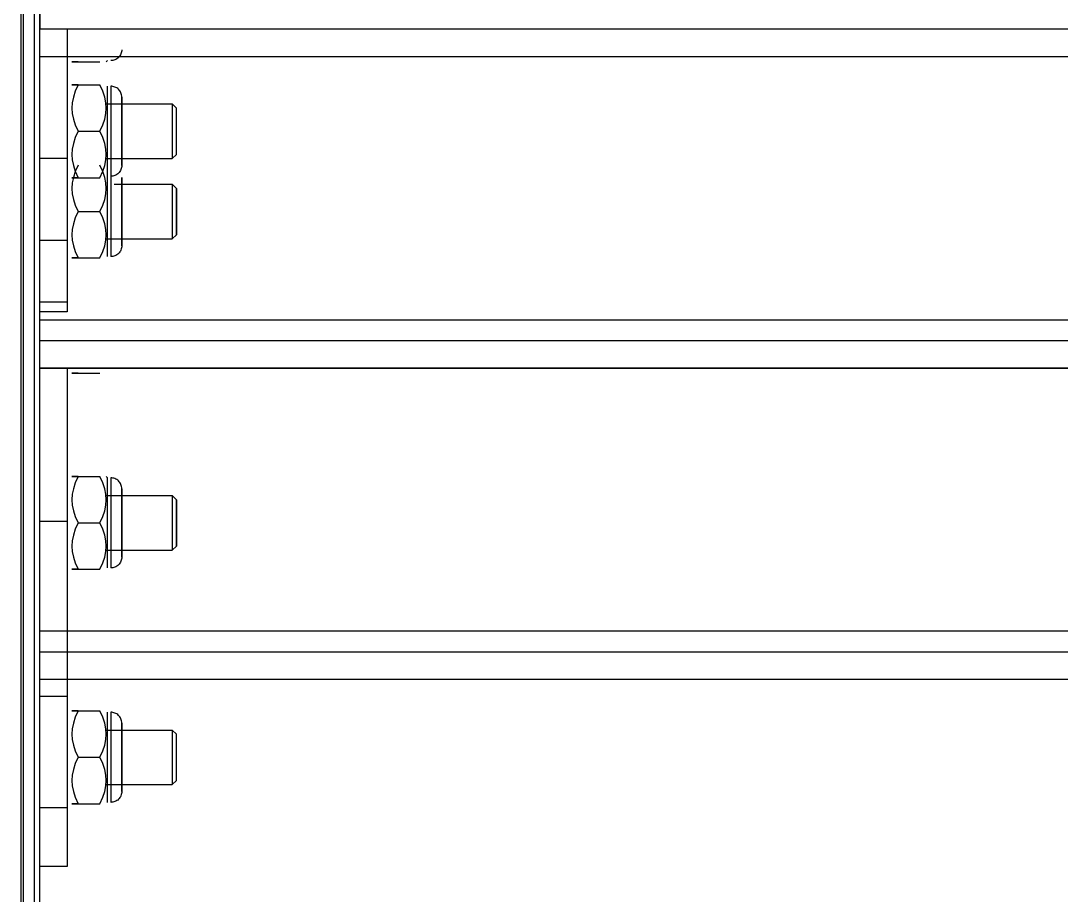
# Model space of a CAD drawing. Header units: millimetres. Extents: x 4625 to 14334, y 16216 to 31562.
# Drawn here: x 10955.2 to 11145.7, y 24752.1 to 24912.3 of the extents above; entities that cross this region are included whole.
import ezdxf

# ---------------------------------------------------------------- set-up
doc = ezdxf.new("R2010")
doc.units = ezdxf.units.MM
doc.header["$LTSCALE"] = 3
doc.layers.add('Default', color=7, linetype='Continuous')

msp = doc.modelspace()

# ---------------------------------------------------------------- linework, layer by layer
at = {"layer": 'Default'}
for p, q in [((10955.65, 22874.06), (10955.65, 24991.09)), ((10957.63, 22874.06), (10957.63, 24991.26)), ((10958.65, 22874.06), (10958.65, 24991.09)), ((10955.15, 24988.49), (10955.15, 22874.06)), ((10958.65, 24887.04), (10958.65, 24910.8)), ((10958.65, 24910.8), (10963.65, 24910.8)), ((13385.65, 24910.77), (10958.65, 24910.77)), ((10963.65, 24910.8), (10963.65, 24887.04)), ((13380.65, 24905.67), (10958.65, 24905.67)), ((13380.65, 24905.67), (10958.65, 24905.67)), ((10965.65, 24904.74), (10969.65, 24904.74)), ((10971, 24904.99), (10970.79, 24904.74)), ((10965.65, 24900.54), (10969.65, 24900.54)), ((10970.75, 24897.04), (10982.9, 24897.04)), ((10983.65, 24896.29), (10982.9, 24897.04)), ((10965.65, 24892.04), (10969.65, 24892.04)), ((10963.65, 24887.04), (10958.65, 24887.04)), ((10970.75, 24887.04), (10982.9, 24887.04)), ((10983.65, 24887.79), (10982.9, 24887.04)), ((10965.65, 24883.54), (10969.65, 24883.54)), ((10972.24, 24882.33), (10982.9, 24882.33)), ((10983.65, 24881.58), (10982.9, 24882.33)), ((10965.65, 24877.33), (10969.65, 24877.33)), ((10963.65, 24872.04), (10958.65, 24872.04)), ((10970.75, 24872.33), (10982.9, 24872.33)), ((10983.65, 24873.08), (10982.9, 24872.33)), ((10965.65, 24868.83), (10969.65, 24868.83)), ((10963.65, 24860.72), (10958.65, 24860.72)), ((10963.65, 24860.72), (10963.65, 24858.97)), ((10963.65, 24858.97), (10958.65, 24858.97)), ((10958.65, 24857.48), (13385.65, 24857.48)), ((10958.65, 24853.74), (13385.65, 24853.74)), ((10958.65, 24848.65), (13385.65, 24848.65)), ((13385.65, 24848.64), (10958.65, 24848.64)), ((10963.65, 24848.65), (10963.65, 24820.57)), ((10965.65, 24847.71), (10969.65, 24847.71)), ((10965.65, 24828.8), (10969.65, 24828.8)), ((10970.79, 24828.8), (10971, 24828.55)), ((10970.75, 24825.3), (10982.9, 24825.3)), ((10983.65, 24824.55), (10982.9, 24825.3)), ((10963.65, 24820.57), (10958.65, 24820.57)), ((10965.65, 24820.3), (10969.65, 24820.3)), ((10970.75, 24815.3), (10982.9, 24815.3)), ((10983.65, 24816.05), (10982.9, 24815.3)), ((10965.65, 24811.8), (10969.65, 24811.8)), ((13380.65, 24800.45), (10958.65, 24800.45)), ((10958.65, 24796.71), (13385.65, 24796.71)), ((13380.65, 24791.62), (10958.65, 24791.62)), ((13380.65, 24791.61), (10958.65, 24791.61)), ((10963.65, 24788.52), (10958.65, 24788.52)), ((10963.65, 24788.52), (10963.65, 24768.11)), ((10965.65, 24785.86), (10969.65, 24785.86)), ((10970.75, 24782.36), (10982.9, 24782.36)), ((10983.65, 24781.61), (10982.9, 24782.36)), ((10965.65, 24777.36), (10969.65, 24777.36)), ((10970.75, 24772.36), (10982.9, 24772.36)), ((10983.65, 24773.11), (10982.9, 24772.36)), ((10965.65, 24768.86), (10969.65, 24768.86)), ((10963.65, 24768.11), (10958.65, 24768.11)), ((10963.65, 24757.36), (10958.65, 24757.36))]:
    msp.add_line(p, q, dxfattribs=at)
for points in [[(10958.65, 24914.5, 0), (10958.65, 24910.77, 0)], [(10973.65, 24906.99, 0), (10973.64, 24906.79, 0), (10973.61, 24906.59, 0), (10973.56, 24906.39, 0), (10973.49, 24906.2, 0), (10973.4, 24906.02, 0), (10973.29, 24905.85, 0), (10973.17, 24905.69, 0), (10973.04, 24905.55, 0), (10972.89, 24905.42, 0), (10972.73, 24905.3, 0), (10972.56, 24905.21, 0), (10972.39, 24905.13, 0), (10972.21, 24905.07, 0), (10972.02, 24905.02, 0), (10971.84, 24905, 0), (10971.65, 24904.99, 0)], [(10965.65, 24900.54, 0), (10965.13, 24899.38, 0), (10964.78, 24898.3, 0), (10964.58, 24897.28, 0), (10964.52, 24896.29, 0), (10964.58, 24895.3, 0), (10964.78, 24894.29, 0), (10965.13, 24893.21, 0), (10965.65, 24892.04, 0)], [(10969.65, 24892.04, 0), (10970.17, 24893.21, 0), (10970.52, 24894.29, 0), (10970.72, 24895.3, 0), (10970.79, 24896.29, 0), (10970.72, 24897.28, 0), (10970.52, 24898.3, 0), (10970.17, 24899.38, 0), (10969.65, 24900.54, 0)], [(10971, 24883.79, 0), (10971, 24883.79, 0), (10971, 24883.79, 0), (10971, 24883.79, 0), (10971, 24883.79, 0), (10971, 24883.79, 0), (10971, 24883.79, 0), (10971, 24883.79, 0), (10971, 24883.79, 0), (10971, 24883.79, 0), (10971, 24883.79, 0), (10971, 24883.8, 0), (10971, 24883.81, 0), (10971, 24883.85, 0), (10971, 24884.03, 0), (10971, 24884.81, 0), (10971, 24900.29, 0)], [(10971.65, 24900.29, 0), (10971.65, 24900.29, 0), (10971.65, 24900.29, 0), (10971.65, 24900.29, 0), (10971.65, 24900.29, 0), (10971.65, 24900.29, 0), (10971.65, 24900.29, 0), (10971.65, 24900.29, 0), (10971.65, 24900.29, 0), (10971.65, 24900.29, 0), (10971.65, 24900.29, 0), (10971.65, 24900.29, 0), (10971.65, 24900.29, 0), (10971.65, 24900.28, 0), (10971.65, 24900.24, 0), (10971.65, 24900.05, 0), (10971.65, 24899.28, 0), (10971.65, 24892.04, 0)], [(10973.65, 24898.29, 0), (10973.64, 24898.5, 0), (10973.61, 24898.7, 0), (10973.56, 24898.89, 0), (10973.49, 24899.08, 0), (10973.4, 24899.26, 0), (10973.29, 24899.43, 0), (10973.17, 24899.59, 0), (10973.04, 24899.73, 0), (10972.89, 24899.86, 0), (10972.73, 24899.98, 0), (10972.56, 24900.07, 0), (10972.39, 24900.15, 0), (10972.21, 24900.21, 0), (10972.02, 24900.26, 0), (10971.84, 24900.29, 0), (10971.65, 24900.29, 0)], [(10973.65, 24898.29, 0), (10973.65, 24898.29, 0), (10973.65, 24898.29, 0), (10973.65, 24898.29, 0), (10973.65, 24898.29, 0), (10973.65, 24898.29, 0), (10973.65, 24898.29, 0), (10973.65, 24898.29, 0), (10973.65, 24898.29, 0), (10973.65, 24898.29, 0), (10973.65, 24898.29, 0), (10973.65, 24898.29, 0), (10973.65, 24898.29, 0), (10973.65, 24898.28, 0), (10973.65, 24898.25, 0), (10973.65, 24898.11, 0), (10973.65, 24897.52, 0), (10973.65, 24892.04, 0)], [(10973.65, 24892.04, 0), (10973.65, 24886.23, 0), (10973.65, 24885.82, 0), (10973.65, 24885.8, 0), (10973.65, 24885.79, 0), (10973.65, 24885.79, 0), (10973.65, 24885.79, 0), (10973.65, 24885.79, 0), (10973.65, 24885.79, 0), (10973.65, 24885.79, 0), (10973.65, 24885.79, 0), (10973.65, 24885.79, 0), (10973.65, 24885.79, 0), (10973.65, 24885.79, 0), (10973.65, 24885.79, 0), (10973.65, 24885.79, 0), (10973.65, 24885.79, 0), (10973.65, 24885.79, 0), (10973.65, 24885.8, 0), (10973.65, 24885.8, 0), (10973.65, 24885.82, 0), (10973.65, 24885.89, 0), (10973.65, 24886.22, 0), (10973.65, 24889.63, 0), (10973.65, 24898.29, 0)], [(10982.9, 24897.04, 0), (10982.9, 24897.04, 0), (10982.9, 24897.04, 0), (10982.9, 24897.04, 0), (10982.9, 24897.04, 0), (10982.9, 24897.04, 0), (10982.9, 24897.04, 0), (10982.9, 24897.04, 0), (10982.9, 24897.04, 0), (10982.9, 24897.04, 0), (10982.9, 24897.04, 0), (10982.9, 24897.04, 0), (10982.9, 24897.01, 0), (10982.9, 24896.9, 0), (10982.9, 24896.43, 0), (10982.9, 24887.04, 0)], [(10983.65, 24887.79, 0), (10983.65, 24887.79, 0), (10983.65, 24887.79, 0), (10983.65, 24887.79, 0), (10983.65, 24887.79, 0), (10983.65, 24887.79, 0), (10983.65, 24887.79, 0), (10983.65, 24887.79, 0), (10983.65, 24887.79, 0), (10983.65, 24887.79, 0), (10983.65, 24887.79, 0), (10983.65, 24887.8, 0), (10983.65, 24887.8, 0), (10983.65, 24887.82, 0), (10983.65, 24887.92, 0), (10983.65, 24888.32, 0), (10983.65, 24896.29, 0)], [(10965.65, 24892.04, 0), (10965.13, 24890.88, 0), (10964.78, 24889.8, 0), (10964.58, 24888.78, 0), (10964.52, 24887.79, 0), (10964.58, 24886.8, 0), (10964.78, 24885.79, 0), (10965.13, 24884.71, 0), (10965.65, 24883.54, 0)], [(10969.65, 24883.54, 0), (10970.17, 24884.71, 0), (10970.52, 24885.79, 0), (10970.72, 24886.8, 0), (10970.79, 24887.79, 0), (10970.72, 24888.78, 0), (10970.52, 24889.8, 0), (10970.17, 24890.88, 0), (10969.65, 24892.04, 0)], [(10971.65, 24892.04, 0), (10971.65, 24883.79, 0)], [(10958.65, 24872.04, 0), (10958.65, 24872.04, 0), (10958.65, 24872.04, 0), (10958.65, 24872.04, 0), (10958.65, 24872.04, 0), (10958.65, 24872.04, 0), (10958.65, 24872.04, 0), (10958.65, 24872.04, 0), (10958.65, 24872.04, 0), (10958.65, 24872.04, 0), (10958.65, 24872.05, 0), (10958.65, 24872.05, 0), (10958.65, 24872.07, 0), (10958.65, 24872.15, 0), (10958.65, 24872.48, 0), (10958.65, 24873.89, 0), (10958.65, 24887.04, 0)], [(10963.65, 24887.04, 0), (10963.65, 24872.04, 0)], [(10965.65, 24885.83, 0), (10965.13, 24884.66, 0), (10964.78, 24883.58, 0), (10964.58, 24882.57, 0), (10964.52, 24881.58, 0), (10964.58, 24880.59, 0), (10964.78, 24879.57, 0), (10965.13, 24878.49, 0), (10965.65, 24877.33, 0)], [(10969.65, 24877.33, 0), (10970.17, 24878.49, 0), (10970.52, 24879.57, 0), (10970.72, 24880.59, 0), (10970.79, 24881.58, 0), (10970.72, 24882.57, 0), (10970.52, 24883.58, 0), (10970.17, 24884.66, 0), (10969.65, 24885.83, 0)], [(10971, 24869.08, 0), (10971, 24869.08, 0), (10971, 24869.08, 0), (10971, 24869.08, 0), (10971, 24869.08, 0), (10971, 24869.08, 0), (10971, 24869.08, 0), (10971, 24869.08, 0), (10971, 24869.08, 0), (10971, 24869.08, 0), (10971, 24869.08, 0), (10971, 24869.08, 0), (10971, 24869.09, 0), (10971, 24869.13, 0), (10971, 24869.32, 0), (10971, 24870.09, 0), (10971, 24885.58, 0)], [(10973.65, 24885.79, 0), (10973.64, 24885.59, 0), (10973.61, 24885.39, 0), (10973.56, 24885.2, 0), (10973.49, 24885.01, 0), (10973.4, 24884.83, 0), (10973.29, 24884.65, 0), (10973.17, 24884.5, 0), (10973.04, 24884.35, 0), (10972.89, 24884.22, 0), (10972.73, 24884.11, 0), (10972.56, 24884.01, 0), (10972.39, 24883.94, 0), (10972.21, 24883.87, 0), (10972.02, 24883.83, 0), (10971.84, 24883.8, 0), (10971.65, 24883.79, 0)], [(10971.65, 24885.58, 0), (10971.65, 24885.58, 0), (10971.65, 24885.58, 0), (10971.65, 24885.58, 0), (10971.65, 24885.58, 0), (10971.65, 24885.58, 0), (10971.65, 24885.58, 0), (10971.65, 24885.58, 0), (10971.65, 24885.58, 0), (10971.65, 24885.58, 0), (10971.65, 24885.58, 0), (10971.65, 24885.58, 0), (10971.65, 24885.57, 0), (10971.65, 24885.56, 0), (10971.65, 24885.52, 0), (10971.65, 24885.34, 0), (10971.65, 24884.56, 0), (10971.65, 24877.33, 0)], [(10973.65, 24883.58, 0), (10973.65, 24883.58, 0), (10973.65, 24883.58, 0), (10973.65, 24883.58, 0), (10973.65, 24883.58, 0), (10973.65, 24883.58, 0), (10973.65, 24883.58, 0), (10973.65, 24883.58, 0), (10973.65, 24883.58, 0), (10973.65, 24883.58, 0), (10973.65, 24883.58, 0), (10973.65, 24883.58, 0), (10973.65, 24883.57, 0), (10973.65, 24883.57, 0), (10973.65, 24883.53, 0), (10973.65, 24883.39, 0), (10973.65, 24882.81, 0), (10973.65, 24877.33, 0)], [(10973.65, 24877.33, 0), (10973.65, 24871.51, 0), (10973.65, 24871.1, 0), (10973.65, 24871.08, 0), (10973.65, 24871.08, 0), (10973.65, 24871.08, 0), (10973.65, 24871.08, 0), (10973.65, 24871.08, 0), (10973.65, 24871.08, 0), (10973.65, 24871.08, 0), (10973.65, 24871.08, 0), (10973.65, 24871.08, 0), (10973.65, 24871.08, 0), (10973.65, 24871.08, 0), (10973.65, 24871.08, 0), (10973.65, 24871.08, 0), (10973.65, 24871.08, 0), (10973.65, 24871.08, 0), (10973.65, 24871.08, 0), (10973.65, 24871.08, 0), (10973.65, 24871.1, 0), (10973.65, 24871.18, 0), (10973.65, 24871.5, 0), (10973.65, 24874.91, 0), (10973.65, 24883.58, 0)], [(10982.9, 24882.33, 0), (10982.9, 24882.33, 0), (10982.9, 24882.33, 0), (10982.9, 24882.33, 0), (10982.9, 24882.33, 0), (10982.9, 24882.33, 0), (10982.9, 24882.33, 0), (10982.9, 24882.33, 0), (10982.9, 24882.33, 0), (10982.9, 24882.33, 0), (10982.9, 24882.33, 0), (10982.9, 24882.32, 0), (10982.9, 24882.32, 0), (10982.9, 24882.29, 0), (10982.9, 24882.18, 0), (10982.9, 24881.71, 0), (10982.9, 24872.33, 0)], [(10983.65, 24881.58, 0), (10983.65, 24881.58, 0), (10983.65, 24881.58, 0), (10983.65, 24881.58, 0), (10983.65, 24881.58, 0), (10983.65, 24881.58, 0), (10983.65, 24881.58, 0), (10983.65, 24881.58, 0), (10983.65, 24881.58, 0), (10983.65, 24881.58, 0), (10983.65, 24881.57, 0), (10983.65, 24881.57, 0), (10983.65, 24881.55, 0), (10983.65, 24881.45, 0), (10983.65, 24881.05, 0), (10983.65, 24873.08, 0)], [(10983.65, 24873.08, 0), (10983.65, 24873.08, 0), (10983.65, 24873.08, 0), (10983.65, 24873.08, 0), (10983.65, 24873.08, 0), (10983.65, 24873.08, 0), (10983.65, 24873.08, 0), (10983.65, 24873.08, 0), (10983.65, 24873.08, 0), (10983.65, 24873.08, 0), (10983.65, 24873.08, 0), (10983.65, 24873.08, 0), (10983.65, 24873.08, 0), (10983.65, 24873.11, 0), (10983.65, 24873.2, 0), (10983.65, 24873.6, 0), (10983.65, 24881.58, 0)], [(10965.65, 24877.33, 0), (10965.13, 24876.16, 0), (10964.78, 24875.08, 0), (10964.58, 24874.07, 0), (10964.52, 24873.08, 0), (10964.58, 24872.09, 0), (10964.78, 24871.07, 0), (10965.13, 24869.99, 0), (10965.65, 24868.83, 0)], [(10969.65, 24868.83, 0), (10970.17, 24869.99, 0), (10970.52, 24871.07, 0), (10970.72, 24872.09, 0), (10970.79, 24873.08, 0), (10970.72, 24874.07, 0), (10970.52, 24875.08, 0), (10970.17, 24876.16, 0), (10969.65, 24877.33, 0)], [(10971.65, 24877.33, 0), (10971.65, 24869.08, 0)], [(10963.65, 24876.73, 0), (10963.65, 24860.72, 0)], [(10973.65, 24871.08, 0), (10973.64, 24870.87, 0), (10973.61, 24870.67, 0), (10973.56, 24870.48, 0), (10973.49, 24870.29, 0), (10973.4, 24870.11, 0), (10973.29, 24869.94, 0), (10973.17, 24869.78, 0), (10973.04, 24869.64, 0), (10972.89, 24869.51, 0), (10972.73, 24869.39, 0), (10972.56, 24869.3, 0), (10972.39, 24869.22, 0), (10972.21, 24869.16, 0), (10972.02, 24869.11, 0), (10971.84, 24869.08, 0), (10971.65, 24869.08, 0)], [(10965.65, 24828.8, 0), (10965.13, 24827.63, 0), (10964.78, 24826.56, 0), (10964.58, 24825.54, 0), (10964.52, 24824.55, 0), (10964.58, 24823.56, 0), (10964.78, 24822.54, 0), (10965.13, 24821.47, 0), (10965.65, 24820.3, 0)], [(10969.65, 24820.3, 0), (10970.17, 24821.47, 0), (10970.52, 24822.54, 0), (10970.72, 24823.56, 0), (10970.79, 24824.55, 0), (10970.72, 24825.54, 0), (10970.52, 24826.56, 0), (10970.17, 24827.63, 0), (10969.65, 24828.8, 0)], [(10971, 24812.05, 0), (10971, 24812.05, 0), (10971, 24812.05, 0), (10971, 24812.05, 0), (10971, 24812.05, 0), (10971, 24812.05, 0), (10971, 24812.05, 0), (10971, 24812.05, 0), (10971, 24812.05, 0), (10971, 24812.05, 0), (10971, 24812.05, 0), (10971, 24812.05, 0), (10971, 24812.06, 0), (10971, 24812.11, 0), (10971, 24812.29, 0), (10971, 24813.07, 0), (10971, 24828.55, 0)], [(10971.65, 24828.55, 0), (10971.65, 24828.55, 0), (10971.65, 24828.55, 0), (10971.65, 24828.55, 0), (10971.65, 24828.55, 0), (10971.65, 24828.55, 0), (10971.65, 24828.55, 0), (10971.65, 24828.55, 0), (10971.65, 24828.55, 0), (10971.65, 24828.55, 0), (10971.65, 24828.55, 0), (10971.65, 24828.55, 0), (10971.65, 24828.55, 0), (10971.65, 24828.54, 0), (10971.65, 24828.49, 0), (10971.65, 24828.31, 0), (10971.65, 24827.53, 0), (10971.65, 24820.3, 0)], [(10973.65, 24826.55, 0), (10973.64, 24826.75, 0), (10973.61, 24826.95, 0), (10973.56, 24827.15, 0), (10973.49, 24827.33, 0), (10973.4, 24827.52, 0), (10973.29, 24827.69, 0), (10973.17, 24827.85, 0), (10973.04, 24827.99, 0), (10972.89, 24828.12, 0), (10972.73, 24828.23, 0), (10972.56, 24828.33, 0), (10972.39, 24828.41, 0), (10972.21, 24828.47, 0), (10972.02, 24828.52, 0), (10971.84, 24828.54, 0), (10971.65, 24828.55, 0)], [(10973.65, 24826.55, 0), (10973.65, 24826.55, 0), (10973.65, 24826.55, 0), (10973.65, 24826.55, 0), (10973.65, 24826.55, 0), (10973.65, 24826.55, 0), (10973.65, 24826.55, 0), (10973.65, 24826.55, 0), (10973.65, 24826.55, 0), (10973.65, 24826.55, 0), (10973.65, 24826.55, 0), (10973.65, 24826.55, 0), (10973.65, 24826.54, 0), (10973.65, 24826.51, 0), (10973.65, 24826.37, 0), (10973.65, 24825.78, 0), (10973.65, 24820.3, 0)], [(10973.65, 24820.3, 0), (10973.65, 24814.49, 0), (10973.65, 24814.08, 0), (10973.65, 24814.05, 0), (10973.65, 24814.05, 0), (10973.65, 24814.05, 0), (10973.65, 24814.05, 0), (10973.65, 24814.05, 0), (10973.65, 24814.05, 0), (10973.65, 24814.05, 0), (10973.65, 24814.05, 0), (10973.65, 24814.05, 0), (10973.65, 24814.05, 0), (10973.65, 24814.05, 0), (10973.65, 24814.05, 0), (10973.65, 24814.05, 0), (10973.65, 24814.05, 0), (10973.65, 24814.05, 0), (10973.65, 24814.05, 0), (10973.65, 24814.06, 0), (10973.65, 24814.07, 0), (10973.65, 24814.15, 0), (10973.65, 24814.47, 0), (10973.65, 24817.88, 0), (10973.65, 24826.55, 0)], [(10982.9, 24825.3, 0), (10982.9, 24825.3, 0), (10982.9, 24825.3, 0), (10982.9, 24825.3, 0), (10982.9, 24825.3, 0), (10982.9, 24825.3, 0), (10982.9, 24825.3, 0), (10982.9, 24825.3, 0), (10982.9, 24825.3, 0), (10982.9, 24825.3, 0), (10982.9, 24825.3, 0), (10982.9, 24825.3, 0), (10982.9, 24825.29, 0), (10982.9, 24825.26, 0), (10982.9, 24825.15, 0), (10982.9, 24824.68, 0), (10982.9, 24815.3, 0)], [(10983.65, 24824.55, 0), (10983.65, 24824.55, 0), (10983.65, 24824.55, 0), (10983.65, 24824.55, 0), (10983.65, 24824.55, 0), (10983.65, 24824.55, 0), (10983.65, 24824.55, 0), (10983.65, 24824.55, 0), (10983.65, 24824.55, 0), (10983.65, 24824.55, 0), (10983.65, 24824.55, 0), (10983.65, 24824.54, 0), (10983.65, 24824.52, 0), (10983.65, 24824.43, 0), (10983.65, 24824.03, 0), (10983.65, 24816.05, 0)], [(10983.65, 24816.05, 0), (10983.65, 24816.05, 0), (10983.65, 24816.05, 0), (10983.65, 24816.05, 0), (10983.65, 24816.05, 0), (10983.65, 24816.05, 0), (10983.65, 24816.05, 0), (10983.65, 24816.05, 0), (10983.65, 24816.05, 0), (10983.65, 24816.05, 0), (10983.65, 24816.05, 0), (10983.65, 24816.05, 0), (10983.65, 24816.06, 0), (10983.65, 24816.08, 0), (10983.65, 24816.17, 0), (10983.65, 24816.57, 0), (10983.65, 24824.55, 0)], [(10963.65, 24820.57, 0), (10963.65, 24788.52, 0)], [(10965.65, 24820.3, 0), (10965.13, 24819.13, 0), (10964.78, 24818.06, 0), (10964.58, 24817.04, 0), (10964.52, 24816.05, 0), (10964.58, 24815.06, 0), (10964.78, 24814.04, 0), (10965.13, 24812.97, 0), (10965.65, 24811.8, 0)], [(10969.65, 24811.8, 0), (10970.17, 24812.97, 0), (10970.52, 24814.04, 0), (10970.72, 24815.06, 0), (10970.79, 24816.05, 0), (10970.72, 24817.04, 0), (10970.52, 24818.06, 0), (10970.17, 24819.13, 0), (10969.65, 24820.3, 0)], [(10971.65, 24820.3, 0), (10971.65, 24812.05, 0)], [(10973.65, 24814.05, 0), (10973.64, 24813.85, 0), (10973.61, 24813.65, 0), (10973.56, 24813.45, 0), (10973.49, 24813.27, 0), (10973.4, 24813.08, 0), (10973.29, 24812.91, 0), (10973.17, 24812.75, 0), (10973.04, 24812.61, 0), (10972.89, 24812.48, 0), (10972.73, 24812.37, 0), (10972.56, 24812.27, 0), (10972.39, 24812.19, 0), (10972.21, 24812.13, 0), (10972.02, 24812.08, 0), (10971.84, 24812.06, 0), (10971.65, 24812.05, 0)], [(10965.65, 24785.86, 0), (10965.13, 24784.7, 0), (10964.78, 24783.62, 0), (10964.58, 24782.6, 0), (10964.52, 24781.61, 0), (10964.58, 24780.62, 0), (10964.78, 24779.61, 0), (10965.13, 24778.53, 0), (10965.65, 24777.36, 0)], [(10969.65, 24777.36, 0), (10970.17, 24778.53, 0), (10970.52, 24779.61, 0), (10970.72, 24780.62, 0), (10970.79, 24781.61, 0), (10970.72, 24782.6, 0), (10970.52, 24783.62, 0), (10970.17, 24784.7, 0), (10969.65, 24785.86, 0)], [(10971, 24769.11, 0), (10971, 24769.11, 0), (10971, 24769.11, 0), (10971, 24769.11, 0), (10971, 24769.11, 0), (10971, 24769.11, 0), (10971, 24769.11, 0), (10971, 24769.11, 0), (10971, 24769.11, 0), (10971, 24769.11, 0), (10971, 24769.11, 0), (10971, 24769.12, 0), (10971, 24769.13, 0), (10971, 24769.17, 0), (10971, 24769.35, 0), (10971, 24770.13, 0), (10971, 24785.61, 0)], [(10971.65, 24785.61, 0), (10971.65, 24785.61, 0), (10971.65, 24785.61, 0), (10971.65, 24785.61, 0), (10971.65, 24785.61, 0), (10971.65, 24785.61, 0), (10971.65, 24785.61, 0), (10971.65, 24785.61, 0), (10971.65, 24785.61, 0), (10971.65, 24785.61, 0), (10971.65, 24785.61, 0), (10971.65, 24785.61, 0), (10971.65, 24785.61, 0), (10971.65, 24785.6, 0), (10971.65, 24785.56, 0), (10971.65, 24785.37, 0), (10971.65, 24784.6, 0), (10971.65, 24777.36, 0)], [(10973.65, 24783.61, 0), (10973.64, 24783.82, 0), (10973.61, 24784.02, 0), (10973.56, 24784.21, 0), (10973.49, 24784.4, 0), (10973.4, 24784.58, 0), (10973.29, 24784.75, 0), (10973.17, 24784.91, 0), (10973.04, 24785.05, 0), (10972.89, 24785.18, 0), (10972.73, 24785.3, 0), (10972.56, 24785.39, 0), (10972.39, 24785.47, 0), (10972.21, 24785.53, 0), (10972.02, 24785.58, 0), (10971.84, 24785.61, 0), (10971.65, 24785.61, 0)], [(10973.65, 24783.61, 0), (10973.65, 24783.61, 0), (10973.65, 24783.61, 0), (10973.65, 24783.61, 0), (10973.65, 24783.61, 0), (10973.65, 24783.61, 0), (10973.65, 24783.61, 0), (10973.65, 24783.61, 0), (10973.65, 24783.61, 0), (10973.65, 24783.61, 0), (10973.65, 24783.61, 0), (10973.65, 24783.61, 0), (10973.65, 24783.61, 0), (10973.65, 24783.6, 0), (10973.65, 24783.57, 0), (10973.65, 24783.43, 0), (10973.65, 24782.84, 0), (10973.65, 24777.36, 0)], [(10973.65, 24777.36, 0), (10973.65, 24771.55, 0), (10973.65, 24771.14, 0), (10973.65, 24771.12, 0), (10973.65, 24771.11, 0), (10973.65, 24771.11, 0), (10973.65, 24771.11, 0), (10973.65, 24771.11, 0), (10973.65, 24771.11, 0), (10973.65, 24771.11, 0), (10973.65, 24771.11, 0), (10973.65, 24771.11, 0), (10973.65, 24771.11, 0), (10973.65, 24771.11, 0), (10973.65, 24771.11, 0), (10973.65, 24771.11, 0), (10973.65, 24771.11, 0), (10973.65, 24771.11, 0), (10973.65, 24771.12, 0), (10973.65, 24771.12, 0), (10973.65, 24771.14, 0), (10973.65, 24771.21, 0), (10973.65, 24771.54, 0), (10973.65, 24774.95, 0), (10973.65, 24783.61, 0)], [(10982.9, 24782.36, 0), (10982.9, 24782.36, 0), (10982.9, 24782.36, 0), (10982.9, 24782.36, 0), (10982.9, 24782.36, 0), (10982.9, 24782.36, 0), (10982.9, 24782.36, 0), (10982.9, 24782.36, 0), (10982.9, 24782.36, 0), (10982.9, 24782.36, 0), (10982.9, 24782.36, 0), (10982.9, 24782.36, 0), (10982.9, 24782.36, 0), (10982.9, 24782.33, 0), (10982.9, 24782.22, 0), (10982.9, 24781.75, 0), (10982.9, 24772.36, 0)], [(10983.65, 24773.11, 0), (10983.65, 24773.11, 0), (10983.65, 24773.11, 0), (10983.65, 24773.11, 0), (10983.65, 24773.11, 0), (10983.65, 24773.11, 0), (10983.65, 24773.11, 0), (10983.65, 24773.11, 0), (10983.65, 24773.11, 0), (10983.65, 24773.11, 0), (10983.65, 24773.11, 0), (10983.65, 24773.12, 0), (10983.65, 24773.12, 0), (10983.65, 24773.14, 0), (10983.65, 24773.24, 0), (10983.65, 24773.64, 0), (10983.65, 24781.61, 0)], [(10965.65, 24777.36, 0), (10965.13, 24776.2, 0), (10964.78, 24775.12, 0), (10964.58, 24774.1, 0), (10964.52, 24773.11, 0), (10964.58, 24772.12, 0), (10964.78, 24771.11, 0), (10965.13, 24770.03, 0), (10965.65, 24768.86, 0)], [(10969.65, 24768.86, 0), (10970.17, 24770.03, 0), (10970.52, 24771.11, 0), (10970.72, 24772.12, 0), (10970.79, 24773.11, 0), (10970.72, 24774.1, 0), (10970.52, 24775.12, 0), (10970.17, 24776.2, 0), (10969.65, 24777.36, 0)], [(10971.65, 24777.36, 0), (10971.65, 24769.11, 0)], [(10973.65, 24771.11, 0), (10973.64, 24770.91, 0), (10973.61, 24770.71, 0), (10973.56, 24770.52, 0), (10973.49, 24770.33, 0), (10973.4, 24770.15, 0), (10973.29, 24769.97, 0), (10973.17, 24769.82, 0), (10973.04, 24769.67, 0), (10972.89, 24769.54, 0), (10972.73, 24769.43, 0), (10972.56, 24769.33, 0), (10972.39, 24769.26, 0), (10972.21, 24769.19, 0), (10972.02, 24769.15, 0), (10971.84, 24769.12, 0), (10971.65, 24769.11, 0)], [(10963.65, 24768.11, 0), (10963.65, 24757.36, 0)]]:
    msp.add_polyline3d(points, dxfattribs=at)
for points in [[(10965.65, 24904.74, 0), (10964.78, 24904.74, 0), (10964.58, 24904.74, 0), (10964.53, 24904.74, 0), (10964.52, 24904.74, 0), (10964.52, 24904.74, 0), (10964.52, 24904.74, 0), (10964.52, 24904.74, 0), (10964.52, 24904.74, 0), (10964.52, 24904.74, 0), (10964.52, 24904.74, 0), (10964.52, 24904.74, 0), (10964.52, 24904.74, 0), (10964.52, 24904.74, 0), (10964.52, 24904.74, 0), (10964.52, 24904.74, 0), (10964.52, 24904.74, 0), (10964.52, 24904.74, 0), (10964.52, 24904.74, 0), (10964.53, 24904.74, 0), (10964.58, 24904.74, 0), (10964.78, 24904.74, 0)], [(10965.65, 24900.54, 0), (10964.78, 24900.54, 0), (10964.58, 24900.54, 0), (10964.53, 24900.54, 0), (10964.52, 24900.54, 0), (10964.52, 24900.54, 0), (10964.52, 24900.54, 0), (10964.52, 24900.54, 0), (10964.52, 24900.54, 0), (10964.52, 24900.54, 0), (10964.52, 24900.54, 0), (10964.52, 24900.54, 0), (10964.52, 24900.54, 0), (10964.52, 24900.54, 0), (10964.52, 24900.54, 0), (10964.52, 24900.54, 0), (10964.52, 24900.54, 0), (10964.52, 24900.54, 0), (10964.52, 24900.54, 0), (10964.52, 24900.54, 0), (10964.52, 24900.54, 0), (10964.52, 24900.54, 0), (10964.52, 24900.54, 0), (10964.52, 24900.54, 0), (10964.53, 24900.54, 0), (10964.58, 24900.54, 0), (10964.78, 24900.54, 0)], [(10973.65, 24892.04, 0), (10973.65, 24896.23, 0)], [(10973.65, 24892.04, 0), (10973.65, 24887.86, 0)], [(10965.65, 24883.54, 0), (10964.78, 24883.54, 0), (10964.58, 24883.54, 0), (10964.53, 24883.54, 0), (10964.52, 24883.54, 0), (10964.52, 24883.54, 0), (10964.52, 24883.54, 0), (10964.52, 24883.54, 0), (10964.52, 24883.54, 0), (10964.52, 24883.54, 0), (10964.52, 24883.54, 0), (10964.52, 24883.54, 0), (10964.52, 24883.54, 0), (10964.52, 24883.54, 0), (10964.52, 24883.54, 0), (10964.52, 24883.54, 0), (10964.52, 24883.54, 0), (10964.52, 24883.54, 0), (10964.52, 24883.54, 0), (10964.53, 24883.54, 0), (10964.58, 24883.54, 0), (10964.78, 24883.54, 0)], [(10973.65, 24877.33, 0), (10973.65, 24881.51, 0)], [(10973.65, 24877.33, 0), (10973.65, 24873.14, 0)], [(10965.65, 24868.83, 0), (10964.78, 24868.83, 0), (10964.58, 24868.83, 0), (10964.53, 24868.83, 0), (10964.52, 24868.83, 0), (10964.52, 24868.83, 0), (10964.52, 24868.83, 0), (10964.52, 24868.83, 0), (10964.52, 24868.83, 0), (10964.52, 24868.83, 0), (10964.52, 24868.83, 0), (10964.52, 24868.83, 0), (10964.52, 24868.83, 0), (10964.52, 24868.83, 0), (10964.52, 24868.83, 0), (10964.52, 24868.83, 0), (10964.52, 24868.83, 0), (10964.52, 24868.83, 0), (10964.52, 24868.83, 0), (10964.53, 24868.83, 0), (10964.58, 24868.83, 0), (10964.78, 24868.83, 0)], [(10965.65, 24847.71, 0), (10964.78, 24847.71, 0), (10964.58, 24847.71, 0), (10964.53, 24847.71, 0), (10964.52, 24847.71, 0), (10964.52, 24847.71, 0), (10964.52, 24847.71, 0), (10964.52, 24847.71, 0), (10964.52, 24847.71, 0), (10964.52, 24847.71, 0), (10964.52, 24847.71, 0), (10964.52, 24847.71, 0), (10964.52, 24847.71, 0), (10964.52, 24847.71, 0), (10964.52, 24847.71, 0), (10964.52, 24847.71, 0), (10964.52, 24847.71, 0), (10964.52, 24847.71, 0), (10964.52, 24847.71, 0), (10964.53, 24847.71, 0), (10964.58, 24847.71, 0), (10964.78, 24847.71, 0)], [(10965.65, 24828.8, 0), (10964.78, 24828.8, 0), (10964.58, 24828.8, 0), (10964.53, 24828.8, 0), (10964.52, 24828.8, 0), (10964.52, 24828.8, 0), (10964.52, 24828.8, 0), (10964.52, 24828.8, 0), (10964.52, 24828.8, 0), (10964.52, 24828.8, 0), (10964.52, 24828.8, 0), (10964.52, 24828.8, 0), (10964.52, 24828.8, 0), (10964.52, 24828.8, 0), (10964.52, 24828.8, 0), (10964.52, 24828.8, 0), (10964.52, 24828.8, 0), (10964.52, 24828.8, 0), (10964.52, 24828.8, 0), (10964.52, 24828.8, 0), (10964.52, 24828.8, 0), (10964.52, 24828.8, 0), (10964.52, 24828.8, 0), (10964.52, 24828.8, 0), (10964.52, 24828.8, 0), (10964.52, 24828.8, 0), (10964.52, 24828.8, 0), (10964.52, 24828.8, 0), (10964.52, 24828.8, 0), (10964.52, 24828.8, 0), (10964.54, 24828.8, 0), (10964.63, 24828.8, 0), (10964.98, 24828.8, 0)], [(10973.65, 24820.3, 0), (10973.65, 24824.49, 0)], [(10973.65, 24820.3, 0), (10973.65, 24816.11, 0)], [(10965.65, 24811.8, 0), (10964.78, 24811.8, 0), (10964.58, 24811.8, 0), (10964.53, 24811.8, 0), (10964.52, 24811.8, 0), (10964.52, 24811.8, 0), (10964.52, 24811.8, 0), (10964.52, 24811.8, 0), (10964.52, 24811.8, 0), (10964.52, 24811.8, 0), (10964.52, 24811.8, 0), (10964.52, 24811.8, 0), (10964.52, 24811.8, 0), (10964.52, 24811.8, 0), (10964.52, 24811.8, 0), (10964.52, 24811.8, 0), (10964.52, 24811.8, 0), (10964.52, 24811.8, 0), (10964.52, 24811.8, 0), (10964.53, 24811.8, 0), (10964.58, 24811.8, 0), (10964.78, 24811.8, 0)], [(10965.65, 24785.86, 0), (10964.78, 24785.86, 0), (10964.58, 24785.86, 0), (10964.53, 24785.86, 0), (10964.52, 24785.86, 0), (10964.52, 24785.86, 0), (10964.52, 24785.86, 0), (10964.52, 24785.86, 0), (10964.52, 24785.86, 0), (10964.52, 24785.86, 0), (10964.52, 24785.86, 0), (10964.52, 24785.86, 0), (10964.52, 24785.86, 0), (10964.52, 24785.86, 0), (10964.52, 24785.86, 0), (10964.52, 24785.86, 0), (10964.52, 24785.86, 0), (10964.52, 24785.86, 0), (10964.52, 24785.86, 0), (10964.52, 24785.86, 0), (10964.52, 24785.86, 0), (10964.52, 24785.86, 0), (10964.52, 24785.86, 0), (10964.52, 24785.86, 0), (10964.52, 24785.86, 0), (10964.52, 24785.86, 0), (10964.52, 24785.86, 0), (10964.52, 24785.86, 0), (10964.52, 24785.86, 0), (10964.52, 24785.86, 0), (10964.54, 24785.86, 0), (10964.63, 24785.86, 0), (10964.98, 24785.86, 0)], [(10973.65, 24777.36, 0), (10973.65, 24781.55, 0)], [(10973.65, 24777.36, 0), (10973.65, 24773.18, 0)], [(10965.65, 24768.86, 0), (10964.78, 24768.86, 0), (10964.58, 24768.86, 0), (10964.53, 24768.86, 0), (10964.52, 24768.86, 0), (10964.52, 24768.86, 0), (10964.52, 24768.86, 0), (10964.52, 24768.86, 0), (10964.52, 24768.86, 0), (10964.52, 24768.86, 0), (10964.52, 24768.86, 0), (10964.52, 24768.86, 0), (10964.52, 24768.86, 0), (10964.52, 24768.86, 0), (10964.52, 24768.86, 0), (10964.52, 24768.86, 0), (10964.52, 24768.86, 0), (10964.52, 24768.86, 0), (10964.52, 24768.86, 0), (10964.53, 24768.86, 0), (10964.58, 24768.86, 0), (10964.78, 24768.86, 0)]]:
    msp.add_polyline3d(points, close=True, dxfattribs=at)

doc.saveas('drawing.dxf')
